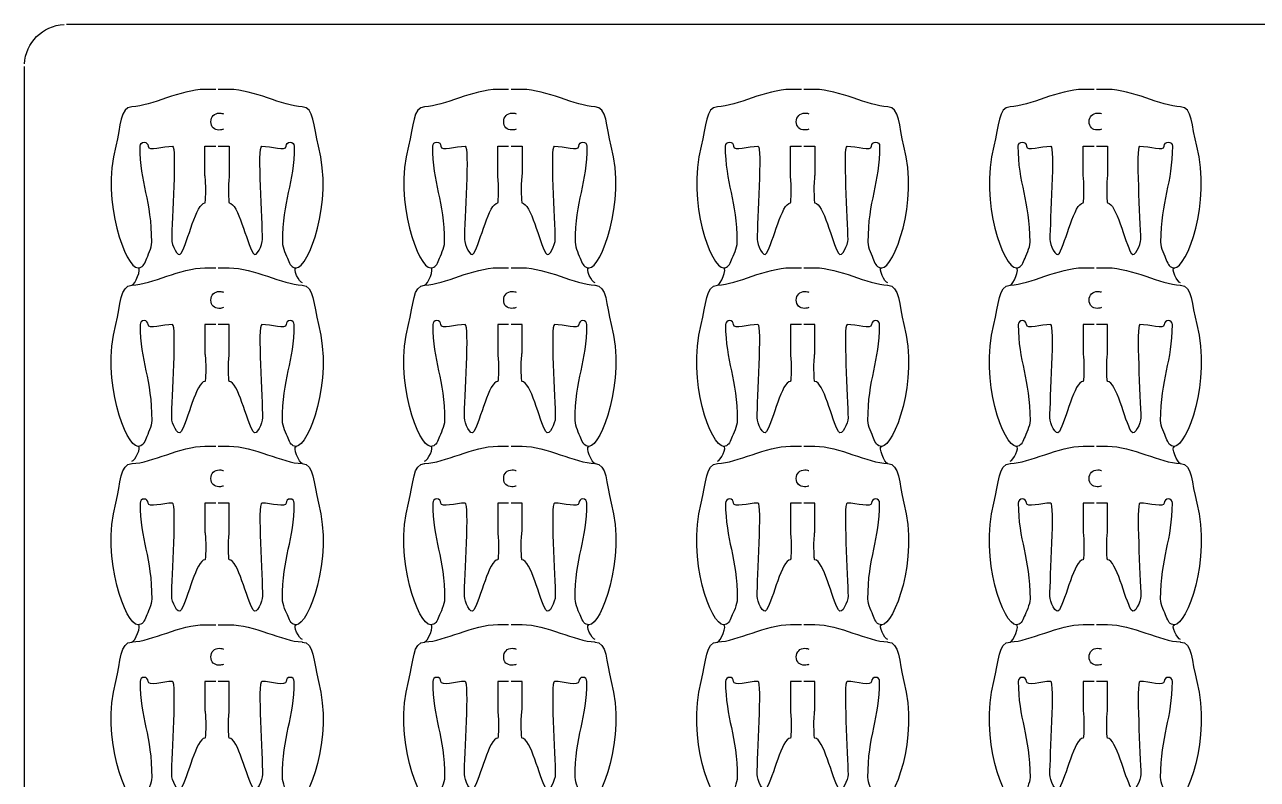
# Model space of a CAD drawing. Extents: x 0 to 300, y 0 to 300.
# Drawn here: x 0 to 151.9, y 207.1 to 300.1 of the extents above; entities that cross this region are included whole.
import ezdxf

# ---------------------------------------------------------------- set-up
doc = ezdxf.new("R2010")
doc.units = 0
doc.header["$MEASUREMENT"] = 0
doc.layers.add('DEFAULT', color=7, linetype='CONTINUOUS')

msp = doc.modelspace()

# ---------------------------------------------------------------- linework, layer by layer
at = {"layer": 'DEFAULT', "color": 1}
for points in [[(294.85, 300.1), (5.15, 300.1)], [(0, 5.25), (0, 294.95)]]:
    msp.add_lwpolyline(points, dxfattribs=at)
for points in [[(0, 295.25), (0.08, 297.88), (2.22, 300.02), (4.85, 300.1)], [(13.22, 267.98), (13.59, 267.98), (14.48, 270.11), (13.98, 270.11)], [(34.23, 268.28), (33.86, 268.28), (32.96, 270.11), (33.47, 270.11)], [(49.3, 267.98), (49.67, 267.98), (50.56, 270.11), (50.06, 270.11)], [(70.3, 268.28), (69.93, 268.28), (69.04, 270.11), (69.55, 270.11)], [(85.38, 267.98), (85.75, 267.98), (86.64, 270.11), (86.13, 270.11)], [(106.38, 268.28), (106.01, 268.28), (105.12, 270.11), (105.63, 270.11)], [(121.46, 267.98), (121.83, 267.98), (122.72, 270.11), (122.21, 270.11)], [(142.46, 268.28), (142.09, 268.28), (141.2, 270.11), (141.71, 270.11)], [(13.22, 246.29), (13.59, 246.29), (14.48, 248.12), (13.98, 248.12)], [(34.23, 245.99), (33.86, 245.99), (32.96, 248.12), (33.47, 248.12)], [(49.3, 246.29), (49.67, 246.29), (50.56, 248.12), (50.06, 248.12)], [(70.3, 245.99), (69.93, 245.99), (69.04, 248.12), (69.55, 248.12)], [(85.38, 246.29), (85.75, 246.29), (86.64, 248.12), (86.13, 248.12)], [(106.38, 245.99), (106.01, 245.99), (105.12, 248.12), (105.63, 248.12)], [(121.46, 246.29), (121.83, 246.29), (122.72, 248.12), (122.21, 248.12)], [(142.46, 245.99), (142.09, 245.99), (141.2, 248.12), (141.71, 248.12)], [(13.22, 224), (13.59, 224), (14.48, 226.13), (13.98, 226.13)], [(34.23, 224.3), (33.86, 224.3), (32.96, 226.13), (33.47, 226.13)], [(49.3, 224), (49.67, 224), (50.56, 226.13), (50.06, 226.13)], [(70.3, 224.3), (69.93, 224.3), (69.04, 226.13), (69.55, 226.13)], [(85.38, 224), (85.75, 224), (86.64, 226.13), (86.13, 226.13)], [(106.38, 224.3), (106.01, 224.3), (105.12, 226.13), (105.63, 226.13)], [(121.46, 224), (121.83, 224), (122.72, 226.13), (122.21, 226.13)], [(142.46, 224.3), (142.09, 224.3), (141.2, 226.13), (141.71, 226.13)]]:
    msp.add_open_spline(points, degree=3, dxfattribs=at)
for points, knots in [([(23.57, 292.11), (23.12, 292.11), (22.67, 292.11), (22.22, 292.11), (19.18, 292.11), (15.67, 290.05), (13.22, 289.97), (11.74, 289.93), (11.87, 287.61), (11.22, 285.11), (9.41, 278.16), (12.46, 270.11), (13.98, 270.11), (14.53, 270.11), (14.75, 270.55), (14.97, 271.11), (15.17, 271.61), (15.67, 272.62), (15.67, 273.28), (15.67, 278.46), (14.22, 280.51), (14.22, 285.11), (14.22, 285.39), (14.45, 285.62), (14.72, 285.62), (15, 285.62), (15.22, 285.39), (15.22, 285.11), (15.22, 284.48), (17.07, 285.11), (18.22, 285.11), (18.77, 285.11), (18.12, 275.84), (18.12, 273.62), (18.12, 273.05), (18.86, 271.23), (19.3, 271.94), (20.12, 273.3), (21.14, 278.12), (22.22, 278.12), (22.28, 278.12), (22.32, 278.9), (22.32, 279.87), (22.32, 280.83), (22.22, 281.44), (22.22, 281.61), (22.22, 282.78), (22.22, 283.95), (22.22, 285.11), (22.67, 285.11), (23.12, 285.11), (23.57, 285.11)], [0, 0, 0, 0, 3.82, 3.82, 3.82, 4.82, 4.82, 4.82, 5.82, 5.82, 5.82, 6.82, 6.82, 6.82, 7.82, 7.82, 7.82, 8.82, 8.82, 8.82, 9.82, 9.82, 9.82, 10.82, 10.82, 10.82, 11.82, 11.82, 11.82, 12.82, 12.82, 12.82, 13.82, 13.82, 13.82, 14.82, 14.82, 14.82, 15.82, 15.82, 15.82, 16.82, 16.82, 16.82, 17.82, 17.82, 17.82, 27.74, 27.74, 27.74, 31.56, 31.56, 31.56, 31.56]), ([(23.87, 285.11), (24.32, 285.11), (24.77, 285.11), (25.22, 285.11), (25.22, 283.95), (25.22, 282.78), (25.22, 281.61), (25.22, 281.44), (25.12, 280.83), (25.12, 279.87), (25.12, 278.9), (25.17, 278.12), (25.22, 278.12), (26.31, 278.12), (27.33, 273.3), (28.15, 271.94), (28.59, 271.23), (29.32, 273.05), (29.32, 273.62), (29.32, 275.84), (28.67, 285.11), (29.22, 285.11), (30.37, 285.11), (32.22, 284.48), (32.22, 285.11), (32.22, 285.39), (32.45, 285.62), (32.72, 285.62), (33, 285.62), (33.22, 285.39), (33.22, 285.11), (33.22, 280.51), (31.77, 278.46), (31.77, 273.28), (31.77, 272.62), (32.27, 271.61), (32.47, 271.11), (32.69, 270.55), (32.92, 270.11), (33.47, 270.11), (34.99, 270.11), (38.04, 278.16), (36.22, 285.11), (35.57, 287.61), (35.7, 289.93), (34.22, 289.97), (31.78, 290.05), (28.26, 292.11), (25.22, 292.11), (24.77, 292.11), (24.32, 292.11), (23.87, 292.11)], [0, 0, 0, 0, 3.82, 3.82, 3.82, 13.74, 13.74, 13.74, 14.74, 14.74, 14.74, 15.74, 15.74, 15.74, 16.74, 16.74, 16.74, 17.74, 17.74, 17.74, 18.74, 18.74, 18.74, 19.74, 19.74, 19.74, 20.74, 20.74, 20.74, 21.74, 21.74, 21.74, 22.74, 22.74, 22.74, 23.74, 23.74, 23.74, 24.74, 24.74, 24.74, 25.74, 25.74, 25.74, 26.74, 26.74, 26.74, 27.74, 27.74, 27.74, 31.56, 31.56, 31.56, 31.56]), ([(59.65, 292.11), (59.2, 292.11), (58.75, 292.11), (58.3, 292.11), (55.26, 292.11), (51.74, 290.05), (49.3, 289.97), (47.82, 289.93), (47.95, 287.61), (47.3, 285.12), (45.49, 278.16), (48.53, 270.11), (50.05, 270.11), (50.61, 270.11), (50.83, 270.55), (51.05, 271.11), (51.25, 271.61), (51.75, 272.62), (51.75, 273.28), (51.75, 278.47), (50.3, 280.51), (50.3, 285.12), (50.3, 285.39), (50.53, 285.62), (50.8, 285.62), (51.08, 285.62), (51.3, 285.39), (51.3, 285.12), (51.3, 284.48), (53.15, 285.12), (54.3, 285.12), (54.85, 285.12), (54.2, 275.84), (54.2, 273.63), (54.2, 273.05), (54.94, 271.23), (55.37, 271.94), (56.2, 273.3), (57.22, 278.12), (58.3, 278.12), (58.36, 278.12), (58.4, 278.9), (58.4, 279.87), (58.4, 280.83), (58.3, 281.44), (58.3, 281.62), (58.3, 282.78), (58.3, 283.95), (58.3, 285.12), (58.75, 285.12), (59.2, 285.12), (59.65, 285.12)], [0, 0, 0, 0, 3.82, 3.82, 3.82, 4.82, 4.82, 4.82, 5.82, 5.82, 5.82, 6.82, 6.82, 6.82, 7.82, 7.82, 7.82, 8.82, 8.82, 8.82, 9.82, 9.82, 9.82, 10.82, 10.82, 10.82, 11.82, 11.82, 11.82, 12.82, 12.82, 12.82, 13.82, 13.82, 13.82, 14.82, 14.82, 14.82, 15.82, 15.82, 15.82, 16.82, 16.82, 16.82, 17.82, 17.82, 17.82, 27.74, 27.74, 27.74, 31.56, 31.56, 31.56, 31.56]), ([(59.95, 285.12), (60.4, 285.12), (60.85, 285.12), (61.3, 285.12), (61.3, 283.95), (61.3, 282.78), (61.3, 281.62), (61.3, 281.44), (61.2, 280.83), (61.2, 279.87), (61.2, 278.9), (61.25, 278.12), (61.3, 278.12), (62.39, 278.12), (63.41, 273.3), (64.23, 271.94), (64.67, 271.23), (65.4, 273.05), (65.4, 273.63), (65.4, 275.84), (64.75, 285.12), (65.3, 285.12), (66.45, 285.12), (68.3, 284.48), (68.3, 285.12), (68.3, 285.39), (68.53, 285.62), (68.8, 285.62), (69.08, 285.62), (69.3, 285.39), (69.3, 285.12), (69.3, 280.51), (67.85, 278.47), (67.85, 273.28), (67.85, 272.62), (68.35, 271.61), (68.55, 271.11), (68.77, 270.55), (69, 270.11), (69.55, 270.11), (71.07, 270.11), (74.12, 278.16), (72.3, 285.12), (71.65, 287.61), (71.78, 289.93), (70.3, 289.97), (67.86, 290.05), (64.34, 292.11), (61.3, 292.11), (60.85, 292.11), (60.4, 292.11), (59.95, 292.11)], [0, 0, 0, 0, 3.82, 3.82, 3.82, 13.74, 13.74, 13.74, 14.74, 14.74, 14.74, 15.74, 15.74, 15.74, 16.74, 16.74, 16.74, 17.74, 17.74, 17.74, 18.74, 18.74, 18.74, 19.74, 19.74, 19.74, 20.74, 20.74, 20.74, 21.74, 21.74, 21.74, 22.74, 22.74, 22.74, 23.74, 23.74, 23.74, 24.74, 24.74, 24.74, 25.74, 25.74, 25.74, 26.74, 26.74, 26.74, 27.74, 27.74, 27.74, 31.56, 31.56, 31.56, 31.56]), ([(95.73, 292.11), (95.28, 292.11), (94.83, 292.11), (94.38, 292.11), (91.34, 292.11), (87.82, 290.05), (85.38, 289.97), (83.9, 289.93), (84.03, 287.61), (83.38, 285.12), (81.57, 278.16), (84.61, 270.11), (86.13, 270.11), (86.69, 270.11), (86.91, 270.55), (87.13, 271.11), (87.33, 271.61), (87.83, 272.62), (87.83, 273.28), (87.83, 278.47), (86.38, 280.51), (86.38, 285.12), (86.38, 285.39), (86.61, 285.62), (86.88, 285.62), (87.16, 285.62), (87.38, 285.39), (87.38, 285.12), (87.38, 284.48), (89.23, 285.12), (90.38, 285.12), (90.93, 285.12), (90.28, 275.84), (90.28, 273.63), (90.28, 273.05), (91.02, 271.23), (91.45, 271.94), (92.28, 273.3), (93.29, 278.12), (94.38, 278.12), (94.44, 278.12), (94.48, 278.9), (94.48, 279.87), (94.48, 280.83), (94.38, 281.44), (94.38, 281.62), (94.38, 282.78), (94.38, 283.95), (94.38, 285.12), (94.83, 285.12), (95.28, 285.12), (95.73, 285.12)], [0, 0, 0, 0, 3.82, 3.82, 3.82, 4.82, 4.82, 4.82, 5.82, 5.82, 5.82, 6.82, 6.82, 6.82, 7.82, 7.82, 7.82, 8.82, 8.82, 8.82, 9.82, 9.82, 9.82, 10.82, 10.82, 10.82, 11.82, 11.82, 11.82, 12.82, 12.82, 12.82, 13.82, 13.82, 13.82, 14.82, 14.82, 14.82, 15.82, 15.82, 15.82, 16.82, 16.82, 16.82, 17.82, 17.82, 17.82, 27.74, 27.74, 27.74, 31.56, 31.56, 31.56, 31.56]), ([(96.03, 285.12), (96.48, 285.12), (96.93, 285.12), (97.38, 285.12), (97.38, 283.95), (97.38, 282.78), (97.38, 281.62), (97.38, 281.44), (97.28, 280.83), (97.28, 279.87), (97.28, 278.9), (97.33, 278.12), (97.38, 278.12), (98.47, 278.12), (99.49, 273.3), (100.31, 271.94), (100.75, 271.23), (101.48, 273.05), (101.48, 273.63), (101.48, 275.84), (100.83, 285.12), (101.38, 285.12), (102.53, 285.12), (104.38, 284.48), (104.38, 285.12), (104.38, 285.39), (104.6, 285.62), (104.88, 285.62), (105.16, 285.62), (105.38, 285.39), (105.38, 285.12), (105.38, 280.51), (103.93, 278.47), (103.93, 273.28), (103.93, 272.62), (104.43, 271.61), (104.63, 271.11), (104.85, 270.55), (105.07, 270.11), (105.63, 270.11), (107.15, 270.11), (110.2, 278.16), (108.38, 285.12), (107.73, 287.61), (107.86, 289.93), (106.38, 289.97), (103.94, 290.05), (100.42, 292.11), (97.38, 292.11), (96.93, 292.11), (96.48, 292.11), (96.03, 292.11)], [0, 0, 0, 0, 3.82, 3.82, 3.82, 13.74, 13.74, 13.74, 14.74, 14.74, 14.74, 15.74, 15.74, 15.74, 16.74, 16.74, 16.74, 17.74, 17.74, 17.74, 18.74, 18.74, 18.74, 19.74, 19.74, 19.74, 20.74, 20.74, 20.74, 21.74, 21.74, 21.74, 22.74, 22.74, 22.74, 23.74, 23.74, 23.74, 24.74, 24.74, 24.74, 25.74, 25.74, 25.74, 26.74, 26.74, 26.74, 27.74, 27.74, 27.74, 31.56, 31.56, 31.56, 31.56]), ([(131.81, 292.11), (131.36, 292.11), (130.91, 292.11), (130.46, 292.11), (127.42, 292.11), (123.9, 290.05), (121.46, 289.97), (119.98, 289.93), (120.11, 287.61), (119.46, 285.12), (117.64, 278.16), (120.69, 270.11), (122.21, 270.11), (122.77, 270.11), (122.99, 270.55), (123.21, 271.11), (123.41, 271.61), (123.91, 272.62), (123.91, 273.28), (123.91, 278.47), (122.46, 280.51), (122.46, 285.12), (122.46, 285.39), (122.69, 285.62), (122.96, 285.62), (123.24, 285.62), (123.46, 285.39), (123.46, 285.12), (123.46, 284.48), (125.31, 285.12), (126.46, 285.12), (127.01, 285.12), (126.36, 275.84), (126.36, 273.63), (126.36, 273.05), (127.1, 271.23), (127.53, 271.94), (128.35, 273.3), (129.37, 278.12), (130.46, 278.12), (130.52, 278.12), (130.56, 278.9), (130.56, 279.87), (130.56, 280.83), (130.46, 281.44), (130.46, 281.62), (130.46, 282.78), (130.46, 283.95), (130.46, 285.12), (130.91, 285.12), (131.36, 285.12), (131.81, 285.12)], [0, 0, 0, 0, 3.82, 3.82, 3.82, 4.82, 4.82, 4.82, 5.82, 5.82, 5.82, 6.82, 6.82, 6.82, 7.82, 7.82, 7.82, 8.82, 8.82, 8.82, 9.82, 9.82, 9.82, 10.82, 10.82, 10.82, 11.82, 11.82, 11.82, 12.82, 12.82, 12.82, 13.82, 13.82, 13.82, 14.82, 14.82, 14.82, 15.82, 15.82, 15.82, 16.82, 16.82, 16.82, 17.82, 17.82, 17.82, 27.74, 27.74, 27.74, 31.56, 31.56, 31.56, 31.56]), ([(132.11, 285.12), (132.56, 285.12), (133.01, 285.12), (133.46, 285.12), (133.46, 283.95), (133.46, 282.78), (133.46, 281.62), (133.46, 281.44), (133.36, 280.83), (133.36, 279.87), (133.36, 278.9), (133.41, 278.12), (133.46, 278.12), (134.55, 278.12), (135.57, 273.3), (136.39, 271.94), (136.82, 271.23), (137.56, 273.05), (137.56, 273.63), (137.56, 275.84), (136.91, 285.12), (137.46, 285.12), (138.61, 285.12), (140.46, 284.48), (140.46, 285.12), (140.46, 285.39), (140.68, 285.62), (140.96, 285.62), (141.23, 285.62), (141.46, 285.39), (141.46, 285.12), (141.46, 280.51), (140.01, 278.47), (140.01, 273.28), (140.01, 272.62), (140.5, 271.61), (140.71, 271.11), (140.93, 270.55), (141.15, 270.11), (141.71, 270.11), (143.23, 270.11), (146.28, 278.16), (144.46, 285.12), (143.81, 287.61), (143.94, 289.93), (142.46, 289.97), (140.02, 290.05), (136.5, 292.11), (133.46, 292.11), (133.01, 292.11), (132.56, 292.11), (132.11, 292.11)], [0, 0, 0, 0, 3.82, 3.82, 3.82, 13.74, 13.74, 13.74, 14.74, 14.74, 14.74, 15.74, 15.74, 15.74, 16.74, 16.74, 16.74, 17.74, 17.74, 17.74, 18.74, 18.74, 18.74, 19.74, 19.74, 19.74, 20.74, 20.74, 20.74, 21.74, 21.74, 21.74, 22.74, 22.74, 22.74, 23.74, 23.74, 23.74, 24.74, 24.74, 24.74, 25.74, 25.74, 25.74, 26.74, 26.74, 26.74, 27.74, 27.74, 27.74, 31.56, 31.56, 31.56, 31.56]), ([(23.57, 263.13), (23.12, 263.13), (22.67, 263.13), (22.22, 263.13), (22.22, 261.96), (22.22, 260.79), (22.22, 259.63), (22.22, 259.45), (22.32, 258.84), (22.32, 257.88), (22.32, 256.91), (22.28, 256.13), (22.22, 256.13), (21.14, 256.13), (20.12, 251.3), (19.3, 249.95), (18.86, 249.24), (18.12, 251.06), (18.12, 251.63), (18.12, 253.84), (18.77, 263.13), (18.22, 263.13), (17.07, 263.13), (15.22, 262.49), (15.22, 263.13), (15.22, 263.4), (15, 263.63), (14.72, 263.63), (14.45, 263.63), (14.22, 263.4), (14.22, 263.13), (14.22, 258.52), (15.67, 256.48), (15.67, 251.29), (15.67, 250.63), (15.17, 249.62), (14.97, 249.12), (14.75, 248.56), (14.53, 248.12), (13.98, 248.12), (12.46, 248.12), (9.41, 256.17), (11.22, 263.13), (11.87, 265.62), (11.74, 267.94), (13.22, 267.98), (13.23, 267.98), (13.24, 267.98), (13.25, 267.99), (15.69, 268.08), (19.19, 270.12), (22.22, 270.12), (22.67, 270.12), (23.12, 270.12), (23.57, 270.12)], [0, 0, 0, 0, 3.82, 3.82, 3.82, 13.74, 13.74, 13.74, 14.74, 14.74, 14.74, 15.74, 15.74, 15.74, 16.74, 16.74, 16.74, 17.74, 17.74, 17.74, 18.74, 18.74, 18.74, 19.74, 19.74, 19.74, 20.74, 20.74, 20.74, 21.74, 21.74, 21.74, 22.74, 22.74, 22.74, 23.74, 23.74, 23.74, 24.74, 24.74, 24.74, 25.74, 25.74, 25.74, 26.74, 26.74, 26.74, 27.74, 27.74, 27.74, 28.74, 28.74, 28.74, 32.56, 32.56, 32.56, 32.56]), ([(23.87, 270.12), (24.32, 270.12), (24.77, 270.12), (25.22, 270.12), (28.25, 270.12), (31.75, 268.08), (34.2, 267.99), (34.21, 267.98), (34.21, 267.98), (34.22, 267.98), (35.7, 267.94), (35.57, 265.62), (36.22, 263.13), (38.04, 256.17), (34.99, 248.12), (33.47, 248.12), (32.92, 248.12), (32.69, 248.56), (32.47, 249.12), (32.27, 249.62), (31.77, 250.63), (31.77, 251.29), (31.77, 256.48), (33.22, 258.52), (33.22, 263.13), (33.22, 263.4), (33, 263.63), (32.72, 263.63), (32.45, 263.63), (32.22, 263.4), (32.22, 263.13), (32.22, 262.49), (30.37, 263.13), (29.22, 263.13), (28.67, 263.13), (29.32, 253.84), (29.32, 251.63), (29.32, 251.06), (28.59, 249.24), (28.15, 249.95), (27.33, 251.3), (26.31, 256.13), (25.22, 256.13), (25.17, 256.13), (25.12, 256.91), (25.12, 257.88), (25.12, 258.84), (25.22, 259.45), (25.22, 259.63), (25.22, 260.79), (25.22, 261.96), (25.22, 263.13), (24.77, 263.13), (24.32, 263.13), (23.87, 263.13)], [0, 0, 0, 0, 3.82, 3.82, 3.82, 4.82, 4.82, 4.82, 5.82, 5.82, 5.82, 6.82, 6.82, 6.82, 7.82, 7.82, 7.82, 8.82, 8.82, 8.82, 9.82, 9.82, 9.82, 10.82, 10.82, 10.82, 11.82, 11.82, 11.82, 12.82, 12.82, 12.82, 13.82, 13.82, 13.82, 14.82, 14.82, 14.82, 15.82, 15.82, 15.82, 16.82, 16.82, 16.82, 17.82, 17.82, 17.82, 18.82, 18.82, 18.82, 28.74, 28.74, 28.74, 32.56, 32.56, 32.56, 32.56]), ([(59.65, 263.13), (59.2, 263.13), (58.75, 263.13), (58.3, 263.13), (58.3, 261.96), (58.3, 260.79), (58.3, 259.63), (58.3, 259.45), (58.4, 258.84), (58.4, 257.88), (58.4, 256.91), (58.36, 256.13), (58.3, 256.13), (57.22, 256.13), (56.2, 251.31), (55.37, 249.95), (54.94, 249.24), (54.2, 251.06), (54.2, 251.63), (54.2, 253.85), (54.85, 263.13), (54.3, 263.13), (53.15, 263.13), (51.3, 262.49), (51.3, 263.13), (51.3, 263.4), (51.08, 263.63), (50.8, 263.63), (50.53, 263.63), (50.3, 263.4), (50.3, 263.13), (50.3, 258.52), (51.75, 256.48), (51.75, 251.29), (51.75, 250.63), (51.25, 249.62), (51.05, 249.12), (50.83, 248.56), (50.61, 248.12), (50.05, 248.12), (48.53, 248.12), (45.49, 256.17), (47.3, 263.13), (47.95, 265.62), (47.82, 267.94), (49.3, 267.98), (49.31, 267.98), (49.32, 267.98), (49.33, 267.99), (51.77, 268.08), (55.27, 270.13), (58.3, 270.13), (58.75, 270.13), (59.2, 270.13), (59.65, 270.13)], [0, 0, 0, 0, 3.82, 3.82, 3.82, 13.74, 13.74, 13.74, 14.74, 14.74, 14.74, 15.74, 15.74, 15.74, 16.74, 16.74, 16.74, 17.74, 17.74, 17.74, 18.74, 18.74, 18.74, 19.74, 19.74, 19.74, 20.74, 20.74, 20.74, 21.74, 21.74, 21.74, 22.74, 22.74, 22.74, 23.74, 23.74, 23.74, 24.74, 24.74, 24.74, 25.74, 25.74, 25.74, 26.74, 26.74, 26.74, 27.74, 27.74, 27.74, 28.74, 28.74, 28.74, 32.56, 32.56, 32.56, 32.56]), ([(59.95, 270.13), (60.4, 270.13), (60.85, 270.13), (61.3, 270.13), (64.33, 270.13), (67.83, 268.08), (70.28, 267.99), (70.29, 267.98), (70.29, 267.98), (70.3, 267.98), (71.78, 267.94), (71.65, 265.62), (72.3, 263.13), (74.12, 256.17), (71.07, 248.12), (69.55, 248.12), (69, 248.12), (68.77, 248.56), (68.55, 249.12), (68.35, 249.62), (67.85, 250.63), (67.85, 251.29), (67.85, 256.48), (69.3, 258.52), (69.3, 263.13), (69.3, 263.4), (69.08, 263.63), (68.8, 263.63), (68.53, 263.63), (68.3, 263.4), (68.3, 263.13), (68.3, 262.49), (66.45, 263.13), (65.3, 263.13), (64.75, 263.13), (65.4, 253.85), (65.4, 251.63), (65.4, 251.06), (64.67, 249.24), (64.23, 249.95), (63.41, 251.31), (62.39, 256.13), (61.3, 256.13), (61.25, 256.13), (61.2, 256.91), (61.2, 257.88), (61.2, 258.84), (61.3, 259.45), (61.3, 259.63), (61.3, 260.79), (61.3, 261.96), (61.3, 263.13), (60.85, 263.13), (60.4, 263.13), (59.95, 263.13)], [0, 0, 0, 0, 3.82, 3.82, 3.82, 4.82, 4.82, 4.82, 5.82, 5.82, 5.82, 6.82, 6.82, 6.82, 7.82, 7.82, 7.82, 8.82, 8.82, 8.82, 9.82, 9.82, 9.82, 10.82, 10.82, 10.82, 11.82, 11.82, 11.82, 12.82, 12.82, 12.82, 13.82, 13.82, 13.82, 14.82, 14.82, 14.82, 15.82, 15.82, 15.82, 16.82, 16.82, 16.82, 17.82, 17.82, 17.82, 18.82, 18.82, 18.82, 28.74, 28.74, 28.74, 32.56, 32.56, 32.56, 32.56]), ([(95.73, 263.13), (95.28, 263.13), (94.83, 263.13), (94.38, 263.13), (94.38, 261.96), (94.38, 260.79), (94.38, 259.63), (94.38, 259.45), (94.48, 258.84), (94.48, 257.88), (94.48, 256.91), (94.44, 256.13), (94.38, 256.13), (93.29, 256.13), (92.28, 251.31), (91.45, 249.95), (91.02, 249.24), (90.28, 251.06), (90.28, 251.63), (90.28, 253.85), (90.93, 263.13), (90.38, 263.13), (89.23, 263.13), (87.38, 262.49), (87.38, 263.13), (87.38, 263.4), (87.16, 263.63), (86.88, 263.63), (86.61, 263.63), (86.38, 263.4), (86.38, 263.13), (86.38, 258.52), (87.83, 256.48), (87.83, 251.29), (87.83, 250.63), (87.33, 249.62), (87.13, 249.12), (86.91, 248.56), (86.69, 248.12), (86.13, 248.12), (84.61, 248.12), (81.57, 256.17), (83.38, 263.13), (84.03, 265.62), (83.9, 267.94), (85.38, 267.98), (85.39, 267.98), (85.4, 267.98), (85.41, 267.99), (87.85, 268.08), (91.35, 270.13), (94.38, 270.13), (94.83, 270.13), (95.28, 270.13), (95.73, 270.13)], [0, 0, 0, 0, 3.82, 3.82, 3.82, 13.74, 13.74, 13.74, 14.74, 14.74, 14.74, 15.74, 15.74, 15.74, 16.74, 16.74, 16.74, 17.74, 17.74, 17.74, 18.74, 18.74, 18.74, 19.74, 19.74, 19.74, 20.74, 20.74, 20.74, 21.74, 21.74, 21.74, 22.74, 22.74, 22.74, 23.74, 23.74, 23.74, 24.74, 24.74, 24.74, 25.74, 25.74, 25.74, 26.74, 26.74, 26.74, 27.74, 27.74, 27.74, 28.74, 28.74, 28.74, 32.56, 32.56, 32.56, 32.56]), ([(96.03, 270.13), (96.48, 270.13), (96.93, 270.13), (97.38, 270.13), (100.41, 270.13), (103.91, 268.08), (106.35, 267.99), (106.37, 267.98), (106.37, 267.98), (106.38, 267.98), (107.86, 267.94), (107.73, 265.62), (108.38, 263.13), (110.2, 256.17), (107.15, 248.12), (105.63, 248.12), (105.07, 248.12), (104.85, 248.56), (104.63, 249.12), (104.43, 249.62), (103.93, 250.63), (103.93, 251.29), (103.93, 256.48), (105.38, 258.52), (105.38, 263.13), (105.38, 263.4), (105.16, 263.63), (104.88, 263.63), (104.6, 263.63), (104.38, 263.4), (104.38, 263.13), (104.38, 262.49), (102.53, 263.13), (101.38, 263.13), (100.83, 263.13), (101.48, 253.85), (101.48, 251.63), (101.48, 251.06), (100.75, 249.24), (100.31, 249.95), (99.49, 251.31), (98.47, 256.13), (97.38, 256.13), (97.33, 256.13), (97.28, 256.91), (97.28, 257.88), (97.28, 258.84), (97.38, 259.45), (97.38, 259.63), (97.38, 260.79), (97.38, 261.96), (97.38, 263.13), (96.93, 263.13), (96.48, 263.13), (96.03, 263.13)], [0, 0, 0, 0, 3.82, 3.82, 3.82, 4.82, 4.82, 4.82, 5.82, 5.82, 5.82, 6.82, 6.82, 6.82, 7.82, 7.82, 7.82, 8.82, 8.82, 8.82, 9.82, 9.82, 9.82, 10.82, 10.82, 10.82, 11.82, 11.82, 11.82, 12.82, 12.82, 12.82, 13.82, 13.82, 13.82, 14.82, 14.82, 14.82, 15.82, 15.82, 15.82, 16.82, 16.82, 16.82, 17.82, 17.82, 17.82, 18.82, 18.82, 18.82, 28.74, 28.74, 28.74, 32.56, 32.56, 32.56, 32.56]), ([(131.81, 263.13), (131.36, 263.13), (130.91, 263.13), (130.46, 263.13), (130.46, 261.96), (130.46, 260.79), (130.46, 259.63), (130.46, 259.45), (130.56, 258.84), (130.56, 257.88), (130.56, 256.91), (130.52, 256.13), (130.46, 256.13), (129.37, 256.13), (128.35, 251.31), (127.53, 249.95), (127.1, 249.24), (126.36, 251.06), (126.36, 251.63), (126.36, 253.85), (127.01, 263.13), (126.46, 263.13), (125.31, 263.13), (123.46, 262.49), (123.46, 263.13), (123.46, 263.4), (123.24, 263.63), (122.96, 263.63), (122.69, 263.63), (122.46, 263.4), (122.46, 263.13), (122.46, 258.52), (123.91, 256.48), (123.91, 251.29), (123.91, 250.63), (123.41, 249.62), (123.21, 249.12), (122.99, 248.56), (122.77, 248.12), (122.21, 248.12), (120.69, 248.12), (117.64, 256.17), (119.46, 263.13), (120.11, 265.62), (119.98, 267.94), (121.46, 267.98), (121.47, 267.98), (121.48, 267.98), (121.49, 267.99), (123.93, 268.08), (127.43, 270.13), (130.46, 270.13), (130.91, 270.13), (131.36, 270.13), (131.81, 270.13)], [0, 0, 0, 0, 3.82, 3.82, 3.82, 13.74, 13.74, 13.74, 14.74, 14.74, 14.74, 15.74, 15.74, 15.74, 16.74, 16.74, 16.74, 17.74, 17.74, 17.74, 18.74, 18.74, 18.74, 19.74, 19.74, 19.74, 20.74, 20.74, 20.74, 21.74, 21.74, 21.74, 22.74, 22.74, 22.74, 23.74, 23.74, 23.74, 24.74, 24.74, 24.74, 25.74, 25.74, 25.74, 26.74, 26.74, 26.74, 27.74, 27.74, 27.74, 28.74, 28.74, 28.74, 32.56, 32.56, 32.56, 32.56]), ([(132.11, 270.13), (132.56, 270.13), (133.01, 270.13), (133.46, 270.13), (136.49, 270.13), (139.99, 268.08), (142.43, 267.99), (142.44, 267.98), (142.45, 267.98), (142.46, 267.98), (143.94, 267.94), (143.81, 265.62), (144.46, 263.13), (146.28, 256.17), (143.23, 248.12), (141.71, 248.12), (141.15, 248.12), (140.93, 248.56), (140.71, 249.12), (140.5, 249.62), (140.01, 250.63), (140.01, 251.29), (140.01, 256.48), (141.46, 258.52), (141.46, 263.13), (141.46, 263.4), (141.23, 263.63), (140.96, 263.63), (140.68, 263.63), (140.46, 263.4), (140.46, 263.13), (140.46, 262.49), (138.61, 263.13), (137.46, 263.13), (136.91, 263.13), (137.56, 253.85), (137.56, 251.63), (137.56, 251.06), (136.82, 249.24), (136.39, 249.95), (135.57, 251.31), (134.55, 256.13), (133.46, 256.13), (133.41, 256.13), (133.36, 256.91), (133.36, 257.88), (133.36, 258.84), (133.46, 259.45), (133.46, 259.63), (133.46, 260.79), (133.46, 261.96), (133.46, 263.13), (133.01, 263.13), (132.56, 263.13), (132.11, 263.13)], [0, 0, 0, 0, 3.82, 3.82, 3.82, 4.82, 4.82, 4.82, 5.82, 5.82, 5.82, 6.82, 6.82, 6.82, 7.82, 7.82, 7.82, 8.82, 8.82, 8.82, 9.82, 9.82, 9.82, 10.82, 10.82, 10.82, 11.82, 11.82, 11.82, 12.82, 12.82, 12.82, 13.82, 13.82, 13.82, 14.82, 14.82, 14.82, 15.82, 15.82, 15.82, 16.82, 16.82, 16.82, 17.82, 17.82, 17.82, 18.82, 18.82, 18.82, 28.74, 28.74, 28.74, 32.56, 32.56, 32.56, 32.56]), ([(23.57, 241.13), (23.12, 241.13), (22.67, 241.13), (22.22, 241.13), (22.22, 239.97), (22.22, 238.8), (22.22, 237.63), (22.22, 237.46), (22.32, 236.85), (22.32, 235.88), (22.32, 234.92), (22.28, 234.13), (22.22, 234.13), (21.14, 234.13), (20.12, 229.32), (19.3, 227.96), (18.86, 227.25), (18.12, 229.07), (18.12, 229.64), (18.12, 231.86), (18.77, 241.13), (18.22, 241.13), (17.07, 241.13), (15.22, 240.5), (15.22, 241.13), (15.22, 241.41), (15, 241.63), (14.72, 241.63), (14.45, 241.63), (14.22, 241.41), (14.22, 241.13), (14.22, 236.53), (15.67, 234.48), (15.67, 229.29), (15.67, 228.64), (15.17, 227.63), (14.97, 227.13), (14.75, 226.57), (14.53, 226.13), (13.98, 226.13), (12.46, 226.13), (9.41, 234.18), (11.22, 241.13), (11.87, 243.63), (11.74, 245.95), (13.22, 245.99), (13.23, 245.99), (13.24, 245.99), (13.25, 245.99), (15.69, 246.08), (19.19, 248.13), (22.22, 248.13), (22.67, 248.13), (23.12, 248.13), (23.57, 248.13)], [0, 0, 0, 0, 3.82, 3.82, 3.82, 13.74, 13.74, 13.74, 14.74, 14.74, 14.74, 15.74, 15.74, 15.74, 16.74, 16.74, 16.74, 17.74, 17.74, 17.74, 18.74, 18.74, 18.74, 19.74, 19.74, 19.74, 20.74, 20.74, 20.74, 21.74, 21.74, 21.74, 22.74, 22.74, 22.74, 23.74, 23.74, 23.74, 24.74, 24.74, 24.74, 25.74, 25.74, 25.74, 26.74, 26.74, 26.74, 27.74, 27.74, 27.74, 28.74, 28.74, 28.74, 32.56, 32.56, 32.56, 32.56]), ([(23.87, 248.13), (24.32, 248.13), (24.77, 248.13), (25.22, 248.13), (28.25, 248.13), (31.75, 246.08), (34.2, 245.99), (34.21, 245.99), (34.21, 245.99), (34.22, 245.99), (35.7, 245.95), (35.57, 243.63), (36.22, 241.13), (38.04, 234.18), (34.99, 226.13), (33.47, 226.13), (32.92, 226.13), (32.69, 226.57), (32.47, 227.13), (32.27, 227.63), (31.77, 228.64), (31.77, 229.29), (31.77, 234.48), (33.22, 236.53), (33.22, 241.13), (33.22, 241.41), (33, 241.63), (32.72, 241.63), (32.45, 241.63), (32.22, 241.41), (32.22, 241.13), (32.22, 240.5), (30.37, 241.13), (29.22, 241.13), (28.67, 241.13), (29.32, 231.86), (29.32, 229.64), (29.32, 229.07), (28.59, 227.25), (28.15, 227.96), (27.33, 229.32), (26.31, 234.13), (25.22, 234.13), (25.17, 234.13), (25.12, 234.92), (25.12, 235.88), (25.12, 236.85), (25.22, 237.46), (25.22, 237.63), (25.22, 238.8), (25.22, 239.97), (25.22, 241.13), (24.77, 241.13), (24.32, 241.13), (23.87, 241.13)], [0, 0, 0, 0, 3.82, 3.82, 3.82, 4.82, 4.82, 4.82, 5.82, 5.82, 5.82, 6.82, 6.82, 6.82, 7.82, 7.82, 7.82, 8.82, 8.82, 8.82, 9.82, 9.82, 9.82, 10.82, 10.82, 10.82, 11.82, 11.82, 11.82, 12.82, 12.82, 12.82, 13.82, 13.82, 13.82, 14.82, 14.82, 14.82, 15.82, 15.82, 15.82, 16.82, 16.82, 16.82, 17.82, 17.82, 17.82, 18.82, 18.82, 18.82, 28.74, 28.74, 28.74, 32.56, 32.56, 32.56, 32.56]), ([(59.65, 241.13), (59.2, 241.13), (58.75, 241.13), (58.3, 241.13), (58.3, 239.97), (58.3, 238.8), (58.3, 237.64), (58.3, 237.46), (58.4, 236.85), (58.4, 235.89), (58.4, 234.92), (58.36, 234.14), (58.3, 234.14), (57.22, 234.14), (56.2, 229.32), (55.37, 227.96), (54.94, 227.25), (54.2, 229.07), (54.2, 229.64), (54.2, 231.86), (54.85, 241.13), (54.3, 241.13), (53.15, 241.13), (51.3, 240.5), (51.3, 241.13), (51.3, 241.41), (51.08, 241.64), (50.8, 241.64), (50.53, 241.64), (50.3, 241.41), (50.3, 241.13), (50.3, 236.53), (51.75, 234.48), (51.75, 229.3), (51.75, 228.64), (51.25, 227.63), (51.05, 227.13), (50.83, 226.57), (50.61, 226.13), (50.05, 226.13), (48.53, 226.13), (45.49, 234.18), (47.3, 241.13), (47.95, 243.63), (47.82, 245.95), (49.3, 245.99), (49.31, 245.99), (49.32, 245.99), (49.33, 246), (51.77, 246.08), (55.27, 248.13), (58.3, 248.13), (58.75, 248.13), (59.2, 248.13), (59.65, 248.13)], [0, 0, 0, 0, 3.82, 3.82, 3.82, 13.74, 13.74, 13.74, 14.74, 14.74, 14.74, 15.74, 15.74, 15.74, 16.74, 16.74, 16.74, 17.74, 17.74, 17.74, 18.74, 18.74, 18.74, 19.74, 19.74, 19.74, 20.74, 20.74, 20.74, 21.74, 21.74, 21.74, 22.74, 22.74, 22.74, 23.74, 23.74, 23.74, 24.74, 24.74, 24.74, 25.74, 25.74, 25.74, 26.74, 26.74, 26.74, 27.74, 27.74, 27.74, 28.74, 28.74, 28.74, 32.56, 32.56, 32.56, 32.56]), ([(59.95, 248.13), (60.4, 248.13), (60.85, 248.13), (61.3, 248.13), (64.33, 248.13), (67.83, 246.08), (70.28, 246), (70.29, 245.99), (70.29, 245.99), (70.3, 245.99), (71.78, 245.95), (71.65, 243.63), (72.3, 241.13), (74.12, 234.18), (71.07, 226.13), (69.55, 226.13), (69, 226.13), (68.77, 226.57), (68.55, 227.13), (68.35, 227.63), (67.85, 228.64), (67.85, 229.3), (67.85, 234.48), (69.3, 236.53), (69.3, 241.13), (69.3, 241.41), (69.08, 241.64), (68.8, 241.64), (68.53, 241.64), (68.3, 241.41), (68.3, 241.13), (68.3, 240.5), (66.45, 241.13), (65.3, 241.13), (64.75, 241.13), (65.4, 231.86), (65.4, 229.64), (65.4, 229.07), (64.67, 227.25), (64.23, 227.96), (63.41, 229.32), (62.39, 234.14), (61.3, 234.14), (61.25, 234.14), (61.2, 234.92), (61.2, 235.89), (61.2, 236.85), (61.3, 237.46), (61.3, 237.64), (61.3, 238.8), (61.3, 239.97), (61.3, 241.13), (60.85, 241.13), (60.4, 241.13), (59.95, 241.13)], [0, 0, 0, 0, 3.82, 3.82, 3.82, 4.82, 4.82, 4.82, 5.82, 5.82, 5.82, 6.82, 6.82, 6.82, 7.82, 7.82, 7.82, 8.82, 8.82, 8.82, 9.82, 9.82, 9.82, 10.82, 10.82, 10.82, 11.82, 11.82, 11.82, 12.82, 12.82, 12.82, 13.82, 13.82, 13.82, 14.82, 14.82, 14.82, 15.82, 15.82, 15.82, 16.82, 16.82, 16.82, 17.82, 17.82, 17.82, 18.82, 18.82, 18.82, 28.74, 28.74, 28.74, 32.56, 32.56, 32.56, 32.56]), ([(95.73, 241.13), (95.28, 241.13), (94.83, 241.13), (94.38, 241.13), (94.38, 239.97), (94.38, 238.8), (94.38, 237.64), (94.38, 237.46), (94.48, 236.85), (94.48, 235.89), (94.48, 234.92), (94.44, 234.14), (94.38, 234.14), (93.29, 234.14), (92.28, 229.32), (91.45, 227.96), (91.02, 227.25), (90.28, 229.07), (90.28, 229.64), (90.28, 231.86), (90.93, 241.13), (90.38, 241.13), (89.23, 241.13), (87.38, 240.5), (87.38, 241.13), (87.38, 241.41), (87.16, 241.64), (86.88, 241.64), (86.61, 241.64), (86.38, 241.41), (86.38, 241.13), (86.38, 236.53), (87.83, 234.48), (87.83, 229.3), (87.83, 228.64), (87.33, 227.63), (87.13, 227.13), (86.91, 226.57), (86.69, 226.13), (86.13, 226.13), (84.61, 226.13), (81.57, 234.18), (83.38, 241.13), (84.03, 243.63), (83.9, 245.95), (85.38, 245.99), (85.39, 245.99), (85.4, 245.99), (85.41, 246), (87.85, 246.08), (91.35, 248.13), (94.38, 248.13), (94.83, 248.13), (95.28, 248.13), (95.73, 248.13)], [0, 0, 0, 0, 3.82, 3.82, 3.82, 13.74, 13.74, 13.74, 14.74, 14.74, 14.74, 15.74, 15.74, 15.74, 16.74, 16.74, 16.74, 17.74, 17.74, 17.74, 18.74, 18.74, 18.74, 19.74, 19.74, 19.74, 20.74, 20.74, 20.74, 21.74, 21.74, 21.74, 22.74, 22.74, 22.74, 23.74, 23.74, 23.74, 24.74, 24.74, 24.74, 25.74, 25.74, 25.74, 26.74, 26.74, 26.74, 27.74, 27.74, 27.74, 28.74, 28.74, 28.74, 32.56, 32.56, 32.56, 32.56]), ([(96.03, 248.13), (96.48, 248.13), (96.93, 248.13), (97.38, 248.13), (100.41, 248.13), (103.91, 246.08), (106.35, 246), (106.37, 245.99), (106.37, 245.99), (106.38, 245.99), (107.86, 245.95), (107.73, 243.63), (108.38, 241.13), (110.2, 234.18), (107.15, 226.13), (105.63, 226.13), (105.07, 226.13), (104.85, 226.57), (104.63, 227.13), (104.43, 227.63), (103.93, 228.64), (103.93, 229.3), (103.93, 234.48), (105.38, 236.53), (105.38, 241.13), (105.38, 241.41), (105.16, 241.64), (104.88, 241.64), (104.6, 241.64), (104.38, 241.41), (104.38, 241.13), (104.38, 240.5), (102.53, 241.13), (101.38, 241.13), (100.83, 241.13), (101.48, 231.86), (101.48, 229.64), (101.48, 229.07), (100.75, 227.25), (100.31, 227.96), (99.49, 229.32), (98.47, 234.14), (97.38, 234.14), (97.33, 234.14), (97.28, 234.92), (97.28, 235.89), (97.28, 236.85), (97.38, 237.46), (97.38, 237.64), (97.38, 238.8), (97.38, 239.97), (97.38, 241.13), (96.93, 241.13), (96.48, 241.13), (96.03, 241.13)], [0, 0, 0, 0, 3.82, 3.82, 3.82, 4.82, 4.82, 4.82, 5.82, 5.82, 5.82, 6.82, 6.82, 6.82, 7.82, 7.82, 7.82, 8.82, 8.82, 8.82, 9.82, 9.82, 9.82, 10.82, 10.82, 10.82, 11.82, 11.82, 11.82, 12.82, 12.82, 12.82, 13.82, 13.82, 13.82, 14.82, 14.82, 14.82, 15.82, 15.82, 15.82, 16.82, 16.82, 16.82, 17.82, 17.82, 17.82, 18.82, 18.82, 18.82, 28.74, 28.74, 28.74, 32.56, 32.56, 32.56, 32.56]), ([(131.81, 241.13), (131.36, 241.13), (130.91, 241.13), (130.46, 241.13), (130.46, 239.97), (130.46, 238.8), (130.46, 237.64), (130.46, 237.46), (130.56, 236.85), (130.56, 235.89), (130.56, 234.92), (130.52, 234.14), (130.46, 234.14), (129.37, 234.14), (128.35, 229.32), (127.53, 227.96), (127.1, 227.25), (126.36, 229.07), (126.36, 229.64), (126.36, 231.86), (127.01, 241.13), (126.46, 241.13), (125.31, 241.13), (123.46, 240.5), (123.46, 241.13), (123.46, 241.41), (123.24, 241.64), (122.96, 241.64), (122.69, 241.64), (122.46, 241.41), (122.46, 241.13), (122.46, 236.53), (123.91, 234.48), (123.91, 229.3), (123.91, 228.64), (123.41, 227.63), (123.21, 227.13), (122.99, 226.57), (122.77, 226.13), (122.21, 226.13), (120.69, 226.13), (117.64, 234.18), (119.46, 241.13), (120.11, 243.63), (119.98, 245.95), (121.46, 245.99), (121.47, 245.99), (121.48, 245.99), (121.49, 246), (123.93, 246.08), (127.43, 248.13), (130.46, 248.13), (130.91, 248.13), (131.36, 248.13), (131.81, 248.13)], [0, 0, 0, 0, 3.82, 3.82, 3.82, 13.74, 13.74, 13.74, 14.74, 14.74, 14.74, 15.74, 15.74, 15.74, 16.74, 16.74, 16.74, 17.74, 17.74, 17.74, 18.74, 18.74, 18.74, 19.74, 19.74, 19.74, 20.74, 20.74, 20.74, 21.74, 21.74, 21.74, 22.74, 22.74, 22.74, 23.74, 23.74, 23.74, 24.74, 24.74, 24.74, 25.74, 25.74, 25.74, 26.74, 26.74, 26.74, 27.74, 27.74, 27.74, 28.74, 28.74, 28.74, 32.56, 32.56, 32.56, 32.56]), ([(132.11, 248.13), (132.56, 248.13), (133.01, 248.13), (133.46, 248.13), (136.49, 248.13), (139.99, 246.08), (142.43, 246), (142.44, 245.99), (142.45, 245.99), (142.46, 245.99), (143.94, 245.95), (143.81, 243.63), (144.46, 241.13), (146.28, 234.18), (143.23, 226.13), (141.71, 226.13), (141.15, 226.13), (140.93, 226.57), (140.71, 227.13), (140.5, 227.63), (140.01, 228.64), (140.01, 229.3), (140.01, 234.48), (141.46, 236.53), (141.46, 241.13), (141.46, 241.41), (141.23, 241.64), (140.96, 241.64), (140.68, 241.64), (140.46, 241.41), (140.46, 241.13), (140.46, 240.5), (138.61, 241.13), (137.46, 241.13), (136.91, 241.13), (137.56, 231.86), (137.56, 229.64), (137.56, 229.07), (136.82, 227.25), (136.39, 227.96), (135.57, 229.32), (134.55, 234.14), (133.46, 234.14), (133.41, 234.14), (133.36, 234.92), (133.36, 235.89), (133.36, 236.85), (133.46, 237.46), (133.46, 237.64), (133.46, 238.8), (133.46, 239.97), (133.46, 241.13), (133.01, 241.13), (132.56, 241.13), (132.11, 241.13)], [0, 0, 0, 0, 3.82, 3.82, 3.82, 4.82, 4.82, 4.82, 5.82, 5.82, 5.82, 6.82, 6.82, 6.82, 7.82, 7.82, 7.82, 8.82, 8.82, 8.82, 9.82, 9.82, 9.82, 10.82, 10.82, 10.82, 11.82, 11.82, 11.82, 12.82, 12.82, 12.82, 13.82, 13.82, 13.82, 14.82, 14.82, 14.82, 15.82, 15.82, 15.82, 16.82, 16.82, 16.82, 17.82, 17.82, 17.82, 18.82, 18.82, 18.82, 28.74, 28.74, 28.74, 32.56, 32.56, 32.56, 32.56]), ([(23.57, 219.15), (23.12, 219.15), (22.67, 219.15), (22.22, 219.15), (22.22, 217.98), (22.22, 216.81), (22.22, 215.65), (22.22, 215.47), (22.32, 214.86), (22.32, 213.9), (22.32, 212.93), (22.28, 212.15), (22.22, 212.15), (21.14, 212.15), (20.12, 207.33), (19.3, 205.97), (18.86, 205.26), (18.12, 207.08), (18.12, 207.66), (18.12, 209.87), (18.77, 219.15), (18.22, 219.15), (17.07, 219.15), (15.22, 218.51), (15.22, 219.15), (15.22, 219.42), (15, 219.65), (14.72, 219.65), (14.45, 219.65), (14.22, 219.42), (14.22, 219.15), (14.22, 214.54), (15.67, 212.5), (15.67, 207.31), (15.67, 206.65), (15.17, 205.64), (14.97, 205.14), (14.75, 204.58), (14.53, 204.14), (13.98, 204.14), (12.46, 204.14), (9.41, 212.19), (11.22, 219.15), (11.87, 221.64), (11.74, 223.96), (13.22, 224), (13.23, 224), (13.24, 224), (13.25, 224.01), (15.69, 224.09), (19.19, 226.14), (22.22, 226.14), (22.67, 226.14), (23.12, 226.14), (23.57, 226.14)], [0, 0, 0, 0, 3.82, 3.82, 3.82, 13.74, 13.74, 13.74, 14.74, 14.74, 14.74, 15.74, 15.74, 15.74, 16.74, 16.74, 16.74, 17.74, 17.74, 17.74, 18.74, 18.74, 18.74, 19.74, 19.74, 19.74, 20.74, 20.74, 20.74, 21.74, 21.74, 21.74, 22.74, 22.74, 22.74, 23.74, 23.74, 23.74, 24.74, 24.74, 24.74, 25.74, 25.74, 25.74, 26.74, 26.74, 26.74, 27.74, 27.74, 27.74, 28.74, 28.74, 28.74, 32.56, 32.56, 32.56, 32.56]), ([(23.87, 226.14), (24.32, 226.14), (24.77, 226.14), (25.22, 226.14), (28.25, 226.14), (31.75, 224.09), (34.2, 224.01), (34.21, 224), (34.21, 224), (34.22, 224), (35.7, 223.96), (35.57, 221.64), (36.22, 219.15), (38.04, 212.19), (34.99, 204.14), (33.47, 204.14), (32.92, 204.14), (32.69, 204.58), (32.47, 205.14), (32.27, 205.64), (31.77, 206.65), (31.77, 207.31), (31.77, 212.5), (33.22, 214.54), (33.22, 219.15), (33.22, 219.42), (33, 219.65), (32.72, 219.65), (32.45, 219.65), (32.22, 219.42), (32.22, 219.15), (32.22, 218.51), (30.37, 219.15), (29.22, 219.15), (28.67, 219.15), (29.32, 209.87), (29.32, 207.66), (29.32, 207.08), (28.59, 205.26), (28.15, 205.97), (27.33, 207.33), (26.31, 212.15), (25.22, 212.15), (25.17, 212.15), (25.12, 212.93), (25.12, 213.9), (25.12, 214.86), (25.22, 215.47), (25.22, 215.65), (25.22, 216.81), (25.22, 217.98), (25.22, 219.15), (24.77, 219.15), (24.32, 219.15), (23.87, 219.15)], [0, 0, 0, 0, 3.82, 3.82, 3.82, 4.82, 4.82, 4.82, 5.82, 5.82, 5.82, 6.82, 6.82, 6.82, 7.82, 7.82, 7.82, 8.82, 8.82, 8.82, 9.82, 9.82, 9.82, 10.82, 10.82, 10.82, 11.82, 11.82, 11.82, 12.82, 12.82, 12.82, 13.82, 13.82, 13.82, 14.82, 14.82, 14.82, 15.82, 15.82, 15.82, 16.82, 16.82, 16.82, 17.82, 17.82, 17.82, 18.82, 18.82, 18.82, 28.74, 28.74, 28.74, 32.56, 32.56, 32.56, 32.56]), ([(59.65, 219.15), (59.2, 219.15), (58.75, 219.15), (58.3, 219.15), (58.3, 217.98), (58.3, 216.81), (58.3, 215.65), (58.3, 215.47), (58.4, 214.86), (58.4, 213.9), (58.4, 212.93), (58.36, 212.15), (58.3, 212.15), (57.22, 212.15), (56.2, 207.33), (55.37, 205.97), (54.94, 205.26), (54.2, 207.08), (54.2, 207.66), (54.2, 209.87), (54.85, 219.15), (54.3, 219.15), (53.15, 219.15), (51.3, 218.51), (51.3, 219.15), (51.3, 219.42), (51.08, 219.65), (50.8, 219.65), (50.53, 219.65), (50.3, 219.42), (50.3, 219.15), (50.3, 214.54), (51.75, 212.5), (51.75, 207.31), (51.75, 206.65), (51.25, 205.64), (51.05, 205.14), (50.83, 204.58), (50.61, 204.14), (50.05, 204.14), (48.53, 204.14), (45.49, 212.19), (47.3, 219.15), (47.95, 221.64), (47.82, 223.96), (49.3, 224), (49.31, 224), (49.32, 224), (49.33, 224.01), (51.77, 224.1), (55.27, 226.15), (58.3, 226.15), (58.75, 226.15), (59.2, 226.15), (59.65, 226.15)], [0, 0, 0, 0, 3.82, 3.82, 3.82, 13.74, 13.74, 13.74, 14.74, 14.74, 14.74, 15.74, 15.74, 15.74, 16.74, 16.74, 16.74, 17.74, 17.74, 17.74, 18.74, 18.74, 18.74, 19.74, 19.74, 19.74, 20.74, 20.74, 20.74, 21.74, 21.74, 21.74, 22.74, 22.74, 22.74, 23.74, 23.74, 23.74, 24.74, 24.74, 24.74, 25.74, 25.74, 25.74, 26.74, 26.74, 26.74, 27.74, 27.74, 27.74, 28.74, 28.74, 28.74, 32.56, 32.56, 32.56, 32.56]), ([(59.95, 226.15), (60.4, 226.15), (60.85, 226.15), (61.3, 226.15), (64.33, 226.15), (67.83, 224.1), (70.28, 224.01), (70.29, 224), (70.29, 224), (70.3, 224), (71.78, 223.96), (71.65, 221.64), (72.3, 219.15), (74.12, 212.19), (71.07, 204.14), (69.55, 204.14), (69, 204.14), (68.77, 204.58), (68.55, 205.14), (68.35, 205.64), (67.85, 206.65), (67.85, 207.31), (67.85, 212.5), (69.3, 214.54), (69.3, 219.15), (69.3, 219.42), (69.08, 219.65), (68.8, 219.65), (68.53, 219.65), (68.3, 219.42), (68.3, 219.15), (68.3, 218.51), (66.45, 219.15), (65.3, 219.15), (64.75, 219.15), (65.4, 209.87), (65.4, 207.66), (65.4, 207.08), (64.67, 205.26), (64.23, 205.97), (63.41, 207.33), (62.39, 212.15), (61.3, 212.15), (61.25, 212.15), (61.2, 212.93), (61.2, 213.9), (61.2, 214.86), (61.3, 215.47), (61.3, 215.65), (61.3, 216.81), (61.3, 217.98), (61.3, 219.15), (60.85, 219.15), (60.4, 219.15), (59.95, 219.15)], [0, 0, 0, 0, 3.82, 3.82, 3.82, 4.82, 4.82, 4.82, 5.82, 5.82, 5.82, 6.82, 6.82, 6.82, 7.82, 7.82, 7.82, 8.82, 8.82, 8.82, 9.82, 9.82, 9.82, 10.82, 10.82, 10.82, 11.82, 11.82, 11.82, 12.82, 12.82, 12.82, 13.82, 13.82, 13.82, 14.82, 14.82, 14.82, 15.82, 15.82, 15.82, 16.82, 16.82, 16.82, 17.82, 17.82, 17.82, 18.82, 18.82, 18.82, 28.74, 28.74, 28.74, 32.56, 32.56, 32.56, 32.56]), ([(95.73, 219.15), (95.28, 219.15), (94.83, 219.15), (94.38, 219.15), (94.38, 217.98), (94.38, 216.81), (94.38, 215.65), (94.38, 215.47), (94.48, 214.86), (94.48, 213.9), (94.48, 212.93), (94.44, 212.15), (94.38, 212.15), (93.29, 212.15), (92.28, 207.33), (91.45, 205.97), (91.02, 205.26), (90.28, 207.08), (90.28, 207.66), (90.28, 209.87), (90.93, 219.15), (90.38, 219.15), (89.23, 219.15), (87.38, 218.51), (87.38, 219.15), (87.38, 219.42), (87.16, 219.65), (86.88, 219.65), (86.61, 219.65), (86.38, 219.42), (86.38, 219.15), (86.38, 214.54), (87.83, 212.5), (87.83, 207.31), (87.83, 206.65), (87.33, 205.64), (87.13, 205.14), (86.91, 204.58), (86.69, 204.14), (86.13, 204.14), (84.61, 204.14), (81.57, 212.19), (83.38, 219.15), (84.03, 221.64), (83.9, 223.96), (85.38, 224), (85.39, 224), (85.4, 224), (85.41, 224.01), (87.85, 224.1), (91.35, 226.15), (94.38, 226.15), (94.83, 226.15), (95.28, 226.15), (95.73, 226.15)], [0, 0, 0, 0, 3.82, 3.82, 3.82, 13.74, 13.74, 13.74, 14.74, 14.74, 14.74, 15.74, 15.74, 15.74, 16.74, 16.74, 16.74, 17.74, 17.74, 17.74, 18.74, 18.74, 18.74, 19.74, 19.74, 19.74, 20.74, 20.74, 20.74, 21.74, 21.74, 21.74, 22.74, 22.74, 22.74, 23.74, 23.74, 23.74, 24.74, 24.74, 24.74, 25.74, 25.74, 25.74, 26.74, 26.74, 26.74, 27.74, 27.74, 27.74, 28.74, 28.74, 28.74, 32.56, 32.56, 32.56, 32.56]), ([(96.03, 226.15), (96.48, 226.15), (96.93, 226.15), (97.38, 226.15), (100.41, 226.15), (103.91, 224.1), (106.35, 224.01), (106.37, 224), (106.37, 224), (106.38, 224), (107.86, 223.96), (107.73, 221.64), (108.38, 219.15), (110.2, 212.19), (107.15, 204.14), (105.63, 204.14), (105.07, 204.14), (104.85, 204.58), (104.63, 205.14), (104.43, 205.64), (103.93, 206.65), (103.93, 207.31), (103.93, 212.5), (105.38, 214.54), (105.38, 219.15), (105.38, 219.42), (105.16, 219.65), (104.88, 219.65), (104.6, 219.65), (104.38, 219.42), (104.38, 219.15), (104.38, 218.51), (102.53, 219.15), (101.38, 219.15), (100.83, 219.15), (101.48, 209.87), (101.48, 207.66), (101.48, 207.08), (100.75, 205.26), (100.31, 205.97), (99.49, 207.33), (98.47, 212.15), (97.38, 212.15), (97.33, 212.15), (97.28, 212.93), (97.28, 213.9), (97.28, 214.86), (97.38, 215.47), (97.38, 215.65), (97.38, 216.81), (97.38, 217.98), (97.38, 219.15), (96.93, 219.15), (96.48, 219.15), (96.03, 219.15)], [0, 0, 0, 0, 3.82, 3.82, 3.82, 4.82, 4.82, 4.82, 5.82, 5.82, 5.82, 6.82, 6.82, 6.82, 7.82, 7.82, 7.82, 8.82, 8.82, 8.82, 9.82, 9.82, 9.82, 10.82, 10.82, 10.82, 11.82, 11.82, 11.82, 12.82, 12.82, 12.82, 13.82, 13.82, 13.82, 14.82, 14.82, 14.82, 15.82, 15.82, 15.82, 16.82, 16.82, 16.82, 17.82, 17.82, 17.82, 18.82, 18.82, 18.82, 28.74, 28.74, 28.74, 32.56, 32.56, 32.56, 32.56]), ([(131.81, 219.15), (131.36, 219.15), (130.91, 219.15), (130.46, 219.15), (130.46, 217.98), (130.46, 216.81), (130.46, 215.65), (130.46, 215.47), (130.56, 214.86), (130.56, 213.9), (130.56, 212.93), (130.52, 212.15), (130.46, 212.15), (129.37, 212.15), (128.35, 207.33), (127.53, 205.97), (127.1, 205.26), (126.36, 207.08), (126.36, 207.66), (126.36, 209.87), (127.01, 219.15), (126.46, 219.15), (125.31, 219.15), (123.46, 218.51), (123.46, 219.15), (123.46, 219.42), (123.24, 219.65), (122.96, 219.65), (122.69, 219.65), (122.46, 219.42), (122.46, 219.15), (122.46, 214.54), (123.91, 212.5), (123.91, 207.31), (123.91, 206.65), (123.41, 205.64), (123.21, 205.14), (122.99, 204.58), (122.77, 204.14), (122.21, 204.14), (120.69, 204.14), (117.64, 212.19), (119.46, 219.15), (120.11, 221.64), (119.98, 223.96), (121.46, 224), (121.47, 224), (121.48, 224), (121.49, 224.01), (123.93, 224.1), (127.43, 226.15), (130.46, 226.15), (130.91, 226.15), (131.36, 226.15), (131.81, 226.15)], [0, 0, 0, 0, 3.82, 3.82, 3.82, 13.74, 13.74, 13.74, 14.74, 14.74, 14.74, 15.74, 15.74, 15.74, 16.74, 16.74, 16.74, 17.74, 17.74, 17.74, 18.74, 18.74, 18.74, 19.74, 19.74, 19.74, 20.74, 20.74, 20.74, 21.74, 21.74, 21.74, 22.74, 22.74, 22.74, 23.74, 23.74, 23.74, 24.74, 24.74, 24.74, 25.74, 25.74, 25.74, 26.74, 26.74, 26.74, 27.74, 27.74, 27.74, 28.74, 28.74, 28.74, 32.56, 32.56, 32.56, 32.56]), ([(132.11, 226.15), (132.56, 226.15), (133.01, 226.15), (133.46, 226.15), (136.49, 226.15), (139.99, 224.1), (142.43, 224.01), (142.44, 224), (142.45, 224), (142.46, 224), (143.94, 223.96), (143.81, 221.64), (144.46, 219.15), (146.28, 212.19), (143.23, 204.14), (141.71, 204.14), (141.15, 204.14), (140.93, 204.58), (140.71, 205.14), (140.5, 205.64), (140.01, 206.65), (140.01, 207.31), (140.01, 212.5), (141.46, 214.54), (141.46, 219.15), (141.46, 219.42), (141.23, 219.65), (140.96, 219.65), (140.68, 219.65), (140.46, 219.42), (140.46, 219.15), (140.46, 218.51), (138.61, 219.15), (137.46, 219.15), (136.91, 219.15), (137.56, 209.87), (137.56, 207.66), (137.56, 207.08), (136.82, 205.26), (136.39, 205.97), (135.57, 207.33), (134.55, 212.15), (133.46, 212.15), (133.41, 212.15), (133.36, 212.93), (133.36, 213.9), (133.36, 214.86), (133.46, 215.47), (133.46, 215.65), (133.46, 216.81), (133.46, 217.98), (133.46, 219.15), (133.01, 219.15), (132.56, 219.15), (132.11, 219.15)], [0, 0, 0, 0, 3.82, 3.82, 3.82, 4.82, 4.82, 4.82, 5.82, 5.82, 5.82, 6.82, 6.82, 6.82, 7.82, 7.82, 7.82, 8.82, 8.82, 8.82, 9.82, 9.82, 9.82, 10.82, 10.82, 10.82, 11.82, 11.82, 11.82, 12.82, 12.82, 12.82, 13.82, 13.82, 13.82, 14.82, 14.82, 14.82, 15.82, 15.82, 15.82, 16.82, 16.82, 16.82, 17.82, 17.82, 17.82, 18.82, 18.82, 18.82, 28.74, 28.74, 28.74, 32.56, 32.56, 32.56, 32.56])]:
    msp.add_open_spline(points, degree=3, knots=knots, dxfattribs=at)
at = {"layer": 'DEFAULT', "color": 250}
for points in [[(24.49, 287.21), (24.39, 287.16), (24.2, 287.11), (23.95, 287.11), (23.39, 287.11), (22.96, 287.47), (22.96, 288.14), (22.96, 288.77), (23.39, 289.2), (24.01, 289.2), (24.26, 289.2), (24.42, 289.14), (24.49, 289.11)], [(60.57, 287.21), (60.47, 287.16), (60.28, 287.12), (60.03, 287.12), (59.46, 287.12), (59.04, 287.48), (59.04, 288.14), (59.04, 288.77), (59.46, 289.2), (60.09, 289.2), (60.34, 289.2), (60.5, 289.15), (60.57, 289.11)], [(96.65, 287.21), (96.55, 287.16), (96.36, 287.12), (96.11, 287.12), (95.54, 287.12), (95.11, 287.48), (95.11, 288.14), (95.11, 288.77), (95.54, 289.2), (96.17, 289.2), (96.42, 289.2), (96.58, 289.15), (96.65, 289.11)], [(132.73, 287.21), (132.63, 287.16), (132.44, 287.12), (132.19, 287.12), (131.62, 287.12), (131.19, 287.48), (131.19, 288.14), (131.19, 288.77), (131.62, 289.2), (132.25, 289.2), (132.5, 289.2), (132.66, 289.15), (132.73, 289.11)], [(24.49, 265.22), (24.39, 265.17), (24.2, 265.12), (23.95, 265.12), (23.39, 265.12), (22.96, 265.48), (22.96, 266.15), (22.96, 266.78), (23.39, 267.21), (24.01, 267.21), (24.26, 267.21), (24.42, 267.15), (24.49, 267.12)], [(60.57, 265.22), (60.47, 265.17), (60.28, 265.13), (60.03, 265.13), (59.46, 265.13), (59.04, 265.49), (59.04, 266.15), (59.04, 266.78), (59.46, 267.21), (60.09, 267.21), (60.34, 267.21), (60.5, 267.16), (60.57, 267.12)], [(96.65, 265.22), (96.55, 265.17), (96.36, 265.13), (96.11, 265.13), (95.54, 265.13), (95.11, 265.49), (95.11, 266.15), (95.11, 266.78), (95.54, 267.21), (96.17, 267.21), (96.42, 267.21), (96.58, 267.16), (96.65, 267.12)], [(132.73, 265.22), (132.63, 265.17), (132.44, 265.13), (132.19, 265.13), (131.62, 265.13), (131.19, 265.49), (131.19, 266.15), (131.19, 266.78), (131.62, 267.21), (132.25, 267.21), (132.5, 267.21), (132.66, 267.16), (132.73, 267.12)], [(24.49, 243.23), (24.39, 243.18), (24.2, 243.14), (23.95, 243.14), (23.39, 243.14), (22.96, 243.49), (22.96, 244.16), (22.96, 244.79), (23.39, 245.22), (24.01, 245.22), (24.26, 245.22), (24.42, 245.16), (24.49, 245.13)], [(60.57, 243.23), (60.47, 243.18), (60.28, 243.14), (60.03, 243.14), (59.46, 243.14), (59.04, 243.5), (59.04, 244.16), (59.04, 244.79), (59.46, 245.22), (60.09, 245.22), (60.34, 245.22), (60.5, 245.17), (60.57, 245.13)], [(96.65, 243.23), (96.55, 243.18), (96.36, 243.14), (96.11, 243.14), (95.54, 243.14), (95.11, 243.5), (95.11, 244.16), (95.11, 244.79), (95.54, 245.22), (96.17, 245.22), (96.42, 245.22), (96.58, 245.17), (96.65, 245.13)], [(132.73, 243.23), (132.63, 243.18), (132.44, 243.14), (132.19, 243.14), (131.62, 243.14), (131.19, 243.5), (131.19, 244.16), (131.19, 244.79), (131.62, 245.22), (132.25, 245.22), (132.5, 245.22), (132.66, 245.17), (132.73, 245.13)], [(24.49, 221.24), (24.39, 221.19), (24.2, 221.15), (23.95, 221.15), (23.39, 221.15), (22.96, 221.51), (22.96, 222.17), (22.96, 222.8), (23.39, 223.23), (24.01, 223.23), (24.26, 223.23), (24.42, 223.18), (24.49, 223.14)], [(60.57, 221.24), (60.47, 221.19), (60.28, 221.15), (60.03, 221.15), (59.46, 221.15), (59.04, 221.51), (59.04, 222.17), (59.04, 222.8), (59.46, 223.23), (60.09, 223.23), (60.34, 223.23), (60.5, 223.18), (60.57, 223.14)], [(96.65, 221.24), (96.55, 221.19), (96.36, 221.15), (96.11, 221.15), (95.54, 221.15), (95.11, 221.51), (95.11, 222.17), (95.11, 222.8), (95.54, 223.23), (96.17, 223.23), (96.42, 223.23), (96.58, 223.18), (96.65, 223.14)], [(132.73, 221.24), (132.63, 221.19), (132.44, 221.15), (132.19, 221.15), (131.62, 221.15), (131.19, 221.51), (131.19, 222.17), (131.19, 222.8), (131.62, 223.23), (132.25, 223.23), (132.5, 223.23), (132.66, 223.18), (132.73, 223.14)]]:
    msp.add_open_spline(points, degree=3, knots=[0, 0, 0, 0, 1, 1, 1, 2, 2, 2, 3, 3, 3, 4, 4, 4, 4], dxfattribs=at)

doc.saveas('drawing.dxf')
